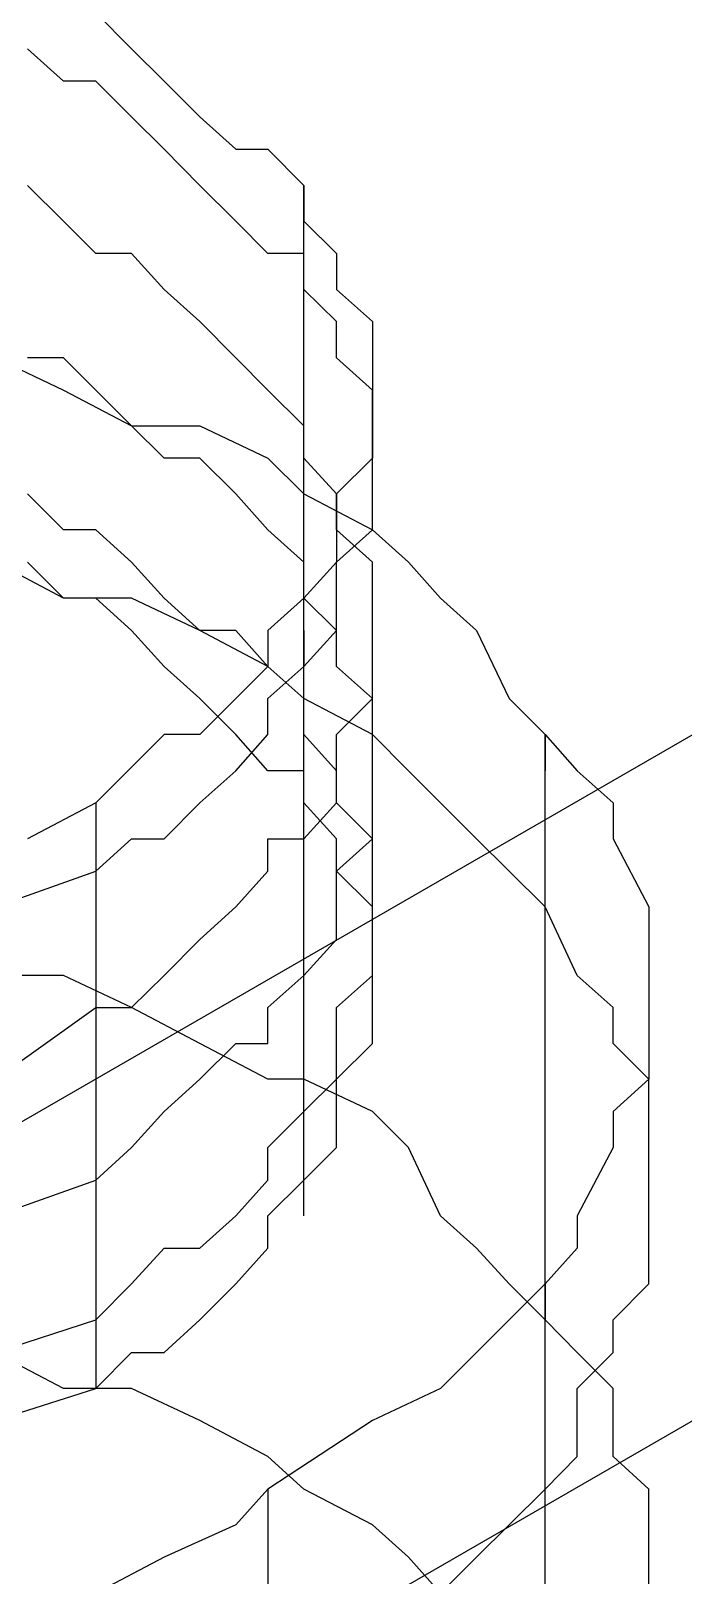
# Model space of a CAD drawing. Header units: millimetres. Extents: x 0 to 2112, y 8 to 1252.
# Drawn here: x 414.74 to 419.74, y 865.66 to 877.5 of the extents above; entities that cross this region are included whole.
import ezdxf

# ---------------------------------------------------------------- set-up
doc = ezdxf.new("R2010")
doc.units = ezdxf.units.MM
doc.layers.get('0').update_dxf_attribs({"linetype": 'CONTINUOUS'})

msp = doc.modelspace()

# ---------------------------------------------------------------- linework, layer by layer
at = {"color": 9}
for p, q in [((452.212, 890.813), (410.221, 866.567)), ((452.212, 890.813), (410.221, 866.567)), ((452.212, 885.55), (410.221, 861.303)), ((452.212, 885.55), (410.221, 861.303)), ((415.237, 877.641), (415.509, 877.365)), ((415.237, 877.641), (415.509, 877.365)), ((414.987, 877.118), (414.711, 877.365)), ((415.509, 877.365), (415.759, 877.118)), ((415.509, 877.365), (415.759, 877.118)), ((415.237, 877.118), (414.987, 877.118)), ((415.509, 876.843), (415.237, 877.118)), ((415.759, 877.118), (416.034, 876.843)), ((415.759, 877.118), (416.034, 876.843)), ((415.759, 876.596), (415.509, 876.843)), ((416.034, 876.843), (416.31, 876.596)), ((416.034, 876.843), (416.31, 876.596)), ((416.034, 876.318), (415.759, 876.596)), ((416.31, 876.596), (416.556, 876.596)), ((416.31, 876.596), (416.556, 876.596)), ((416.556, 876.596), (416.832, 876.318)), ((416.556, 876.596), (416.832, 876.318)), ((414.987, 876.042), (414.711, 876.318)), ((416.31, 876.042), (416.034, 876.318)), ((416.832, 871.827), (416.832, 876.318)), ((416.832, 876.318), (416.832, 876.042)), ((416.832, 876.318), (416.832, 876.042)), ((416.832, 876.318), (416.832, 876.042)), ((415.237, 875.796), (414.987, 876.042)), ((416.556, 875.796), (416.31, 876.042)), ((416.832, 876.042), (417.082, 875.796)), ((416.832, 876.042), (417.082, 875.796)), ((415.509, 875.796), (415.237, 875.796)), ((415.759, 875.52), (415.509, 875.796)), ((416.832, 875.796), (416.556, 875.796)), ((416.832, 875.52), (416.832, 875.796)), ((417.082, 875.796), (417.082, 875.52)), ((417.082, 875.796), (417.082, 875.52)), ((416.034, 875.273), (415.759, 875.52)), ((417.082, 875.273), (416.832, 875.52)), ((417.082, 875.52), (417.357, 875.273)), ((417.082, 875.52), (417.357, 875.273)), ((416.31, 874.995), (416.034, 875.273)), ((417.082, 874.995), (417.082, 875.273)), ((417.357, 875.273), (417.357, 874.995)), ((417.357, 875.273), (417.357, 874.995)), ((414.464, 874.995), (414.987, 874.748)), ((414.464, 874.995), (414.987, 874.748)), ((414.987, 874.995), (414.711, 874.995)), ((415.237, 874.748), (414.987, 874.995)), ((416.556, 874.748), (416.31, 874.995)), ((417.357, 874.748), (417.082, 874.995)), ((417.357, 874.995), (417.357, 874.748)), ((417.357, 874.995), (417.357, 874.748)), ((414.987, 874.748), (415.509, 874.473)), ((414.987, 874.748), (415.509, 874.473)), ((415.509, 874.473), (415.237, 874.748)), ((416.832, 874.473), (416.556, 874.748)), ((417.357, 874.473), (417.357, 874.748)), ((417.357, 874.748), (417.357, 874.473)), ((417.357, 874.748), (417.357, 874.473)), ((415.509, 874.473), (416.034, 874.473)), ((415.509, 874.473), (416.034, 874.473)), ((415.759, 874.226), (415.509, 874.473)), ((416.034, 874.473), (416.556, 874.226)), ((416.034, 874.473), (416.556, 874.226)), ((416.832, 874.226), (416.832, 874.473)), ((417.357, 874.226), (417.357, 874.473)), ((417.357, 874.473), (417.357, 874.226)), ((417.357, 874.473), (417.357, 874.226)), ((416.034, 874.226), (415.759, 874.226)), ((416.31, 873.951), (416.034, 874.226)), ((416.556, 874.226), (416.832, 873.951)), ((416.556, 874.226), (416.832, 873.951)), ((417.082, 873.951), (416.832, 874.226)), ((417.357, 874.226), (417.082, 873.951)), ((417.357, 874.226), (417.082, 873.951)), ((417.357, 873.951), (417.357, 874.226)), ((414.987, 873.675), (414.711, 873.951)), ((416.556, 873.675), (416.31, 873.951)), ((416.832, 873.951), (417.357, 873.675)), ((416.832, 873.951), (417.357, 873.675)), ((417.082, 873.675), (417.082, 873.951)), ((417.082, 873.951), (417.082, 873.675)), ((417.082, 873.951), (417.082, 873.675)), ((417.357, 873.675), (417.357, 873.951)), ((415.237, 873.675), (414.987, 873.675)), ((415.509, 873.428), (415.237, 873.675)), ((416.832, 873.428), (416.556, 873.675)), ((417.357, 873.428), (417.082, 873.675)), ((417.082, 873.428), (417.357, 873.675)), ((417.082, 873.675), (417.082, 873.428)), ((417.082, 873.675), (417.082, 873.428)), ((417.357, 873.675), (417.632, 873.428)), ((417.357, 873.675), (417.632, 873.428)), ((414.987, 873.15), (414.464, 873.428)), ((414.987, 873.15), (414.711, 873.428)), ((414.987, 873.15), (414.711, 873.428)), ((415.759, 873.15), (415.509, 873.428)), ((416.832, 873.15), (416.832, 873.428)), ((417.082, 873.428), (416.832, 873.15)), ((417.082, 873.428), (416.832, 873.15)), ((417.082, 873.15), (417.082, 873.428)), ((417.357, 873.15), (417.357, 873.428)), ((417.632, 873.428), (417.879, 873.15)), ((417.632, 873.428), (417.879, 873.15)), ((415.509, 873.15), (414.987, 873.15)), ((415.237, 873.15), (414.987, 873.15)), ((415.237, 873.15), (414.987, 873.15)), ((415.509, 872.903), (415.237, 873.15)), ((415.509, 872.903), (415.237, 873.15)), ((416.034, 872.903), (415.509, 873.15)), ((416.034, 872.903), (415.759, 873.15)), ((416.832, 873.15), (416.556, 872.903)), ((416.832, 873.15), (416.556, 872.903)), ((417.082, 872.903), (416.832, 873.15)), ((417.082, 872.903), (417.082, 873.15)), ((417.357, 872.903), (417.357, 873.15)), ((417.879, 873.15), (418.155, 872.903)), ((417.879, 873.15), (418.155, 872.903)), ((415.759, 872.628), (415.509, 872.903)), ((415.759, 872.628), (415.509, 872.903)), ((416.556, 872.628), (416.034, 872.903)), ((416.31, 872.903), (416.034, 872.903)), ((416.556, 872.628), (416.31, 872.903)), ((416.556, 872.903), (416.556, 872.628)), ((416.556, 872.903), (416.556, 872.628)), ((416.832, 868.412), (416.832, 872.903)), ((416.832, 872.903), (416.832, 872.628)), ((416.832, 872.628), (417.082, 872.903)), ((417.082, 872.628), (417.082, 872.903)), ((417.357, 872.628), (417.357, 872.903)), ((418.155, 872.903), (418.405, 872.381)), ((418.155, 872.903), (418.405, 872.381)), ((416.034, 872.381), (415.759, 872.628)), ((416.034, 872.381), (415.759, 872.628)), ((416.556, 872.628), (416.31, 872.381)), ((416.556, 872.628), (416.31, 872.381)), ((416.832, 872.381), (416.556, 872.628)), ((416.832, 872.381), (416.556, 872.628)), ((416.556, 872.381), (416.832, 872.628)), ((417.357, 872.381), (417.082, 872.628)), ((417.357, 872.381), (417.357, 872.628)), ((416.31, 872.106), (416.034, 872.381)), ((416.31, 872.381), (416.034, 872.106)), ((416.31, 872.106), (416.034, 872.381)), ((416.31, 872.381), (416.034, 872.106)), ((416.556, 872.106), (416.556, 872.381)), ((417.357, 872.106), (416.832, 872.381)), ((416.832, 872.106), (416.832, 872.381)), ((417.082, 872.106), (417.357, 872.381)), ((417.357, 872.106), (417.357, 872.381)), ((418.405, 872.381), (418.68, 872.106)), ((418.405, 872.381), (418.68, 872.106)), ((415.759, 872.106), (415.237, 871.58)), ((415.759, 872.106), (415.237, 871.58)), ((416.034, 872.106), (415.759, 872.106)), ((416.034, 872.106), (415.759, 872.106)), ((416.556, 871.827), (416.31, 872.106)), ((416.31, 871.827), (416.556, 872.106)), ((416.556, 871.827), (416.31, 872.106)), ((417.082, 871.827), (416.832, 872.106)), ((417.082, 871.827), (417.082, 872.106)), ((417.632, 871.827), (417.357, 872.106)), ((417.357, 871.827), (417.357, 872.106)), ((418.68, 859.98), (418.68, 872.106)), ((418.68, 872.106), (418.68, 871.827)), ((418.68, 872.106), (418.927, 871.827)), ((418.68, 872.106), (418.927, 871.827)), ((416.034, 871.58), (416.31, 871.827)), ((416.832, 871.827), (416.556, 871.827)), ((416.832, 871.827), (416.556, 871.827)), ((416.832, 871.58), (416.832, 871.827)), ((416.832, 871.58), (416.832, 871.827)), ((417.082, 871.58), (417.082, 871.827)), ((417.082, 871.58), (417.082, 871.827)), ((417.357, 871.58), (417.357, 871.827)), ((417.879, 871.58), (417.632, 871.827)), ((418.927, 871.827), (419.202, 871.58)), ((418.927, 871.827), (419.202, 871.58)), ((415.237, 871.58), (414.711, 871.305)), ((415.237, 871.58), (414.711, 871.305)), ((415.237, 871.58), (415.237, 867.089)), ((415.237, 871.58), (415.237, 867.089)), ((415.759, 871.305), (416.034, 871.58)), ((417.082, 871.305), (416.832, 871.58)), ((416.832, 871.305), (417.082, 871.58)), ((417.082, 871.305), (416.832, 871.58)), ((417.357, 871.305), (417.082, 871.58)), ((417.357, 871.305), (417.357, 871.58)), ((418.155, 871.305), (417.879, 871.58)), ((419.202, 871.58), (419.202, 871.305)), ((419.202, 871.58), (419.202, 871.305)), ((415.237, 871.058), (415.509, 871.305)), ((415.509, 871.305), (415.759, 871.305)), ((416.556, 871.058), (416.556, 871.305)), ((416.556, 871.305), (416.832, 871.305)), ((417.082, 871.058), (417.082, 871.305)), ((417.082, 871.058), (417.357, 871.305)), ((417.082, 871.058), (417.082, 871.305)), ((417.357, 871.058), (417.357, 871.305)), ((418.405, 871.058), (418.155, 871.305)), ((419.202, 871.305), (419.477, 870.783)), ((419.202, 871.305), (419.477, 870.783)), ((414.464, 870.783), (415.237, 871.058)), ((415.237, 871.058), (415.237, 870.783)), ((416.31, 870.783), (416.556, 871.058)), ((417.357, 870.783), (417.082, 871.058)), ((417.082, 870.783), (417.082, 871.058)), ((417.357, 870.783), (417.082, 871.058)), ((417.357, 870.783), (417.357, 871.058)), ((418.68, 870.783), (418.405, 871.058)), ((416.034, 870.532), (416.31, 870.783)), ((417.082, 870.532), (417.082, 870.783)), ((417.357, 870.532), (417.357, 870.783)), ((417.357, 870.532), (417.357, 870.783)), ((417.357, 870.532), (417.357, 870.783)), ((418.927, 870.257), (418.68, 870.783)), ((419.477, 870.783), (419.477, 870.532)), ((419.477, 870.783), (419.477, 870.532)), ((415.759, 870.257), (416.034, 870.532)), ((416.832, 870.257), (417.082, 870.532)), ((417.357, 870.257), (417.357, 870.532)), ((417.357, 870.257), (417.357, 870.532)), ((417.357, 870.257), (417.357, 870.532)), ((419.477, 870.532), (419.477, 870.257)), ((419.477, 870.532), (419.477, 870.257)), ((414.987, 870.257), (414.464, 870.257)), ((415.509, 870.01), (414.987, 870.257)), ((415.509, 870.01), (415.759, 870.257)), ((416.556, 870.01), (416.832, 870.257)), ((417.082, 870.01), (417.357, 870.257)), ((417.357, 870.01), (417.357, 870.257)), ((417.357, 870.01), (417.357, 870.257)), ((419.202, 870.01), (418.927, 870.257)), ((419.477, 870.257), (419.477, 869.735)), ((419.477, 870.257), (419.477, 869.735)), ((414.464, 869.46), (415.237, 870.01)), ((415.237, 870.01), (415.509, 870.01)), ((415.237, 870.01), (415.237, 869.735)), ((416.034, 869.735), (415.509, 870.01)), ((416.556, 869.735), (416.556, 870.01)), ((417.082, 869.735), (417.082, 870.01)), ((417.357, 869.735), (417.357, 870.01)), ((417.357, 869.735), (417.357, 870.01)), ((419.202, 869.735), (419.202, 870.01)), ((416.556, 869.46), (416.034, 869.735)), ((416.034, 869.46), (416.31, 869.735)), ((416.31, 869.735), (416.556, 869.735)), ((417.082, 869.46), (417.357, 869.735)), ((417.082, 869.46), (417.082, 869.735)), ((417.082, 869.46), (417.357, 869.735)), ((419.477, 869.46), (419.202, 869.735)), ((419.477, 869.735), (419.477, 869.46)), ((419.477, 869.735), (419.477, 869.46)), ((415.759, 869.213), (416.034, 869.46)), ((416.832, 869.46), (416.556, 869.46)), ((417.357, 869.213), (416.832, 869.46)), ((416.832, 869.213), (417.082, 869.46)), ((417.082, 869.213), (417.082, 869.46)), ((417.082, 869.213), (417.082, 869.46)), ((419.477, 869.46), (419.202, 869.213)), ((419.477, 869.46), (419.202, 869.213)), ((419.477, 868.937), (419.477, 869.46)), ((415.509, 868.937), (415.759, 869.213)), ((416.556, 868.937), (416.832, 869.213)), ((417.082, 868.937), (417.082, 869.213)), ((417.082, 868.937), (417.082, 869.213)), ((417.632, 868.937), (417.357, 869.213)), ((419.202, 869.213), (419.202, 868.937)), ((419.202, 869.213), (419.202, 868.937)), ((415.237, 868.687), (415.509, 868.937)), ((416.556, 868.687), (416.556, 868.937)), ((416.832, 868.687), (417.082, 868.937)), ((416.832, 868.687), (417.082, 868.937)), ((417.879, 868.412), (417.632, 868.937)), ((419.202, 868.937), (418.927, 868.412)), ((419.202, 868.937), (418.927, 868.412)), ((419.477, 868.687), (419.477, 868.937)), ((414.464, 868.412), (415.237, 868.687)), ((415.237, 868.687), (415.237, 868.412)), ((416.31, 868.412), (416.556, 868.687)), ((416.556, 868.412), (416.832, 868.687)), ((416.556, 868.412), (416.832, 868.687)), ((419.477, 868.412), (419.477, 868.687)), ((416.034, 868.165), (416.31, 868.412)), ((416.556, 868.165), (416.556, 868.412)), ((416.556, 868.165), (416.556, 868.412)), ((418.155, 868.165), (417.879, 868.412)), ((418.927, 868.412), (418.927, 868.165)), ((418.927, 868.412), (418.927, 868.165)), ((419.477, 867.89), (419.477, 868.412)), ((415.509, 867.89), (415.759, 868.165)), ((415.759, 868.165), (416.034, 868.165)), ((416.31, 867.89), (416.556, 868.165)), ((416.31, 867.89), (416.556, 868.165)), ((418.405, 867.89), (418.155, 868.165)), ((418.927, 868.165), (418.68, 867.89)), ((418.927, 868.165), (418.68, 867.89)), ((415.237, 867.615), (415.509, 867.89)), ((416.034, 867.615), (416.31, 867.89)), ((416.034, 867.615), (416.31, 867.89)), ((418.68, 867.615), (418.405, 867.89)), ((418.68, 867.89), (418.405, 867.615)), ((418.68, 867.89), (418.405, 867.615)), ((418.68, 855.765), (418.68, 867.89)), ((418.68, 867.89), (418.68, 867.615)), ((419.202, 867.615), (419.477, 867.89)), ((414.464, 867.364), (415.237, 867.615)), ((415.237, 867.615), (415.237, 867.364)), ((415.759, 867.364), (416.034, 867.615)), ((415.759, 867.364), (416.034, 867.615)), ((418.405, 867.615), (418.155, 867.364)), ((418.405, 867.615), (418.155, 867.364)), ((418.927, 867.364), (418.68, 867.615)), ((419.202, 867.364), (419.202, 867.615)), ((414.987, 867.089), (414.464, 867.364)), ((415.237, 867.089), (415.509, 867.364)), ((415.237, 867.089), (415.509, 867.364)), ((415.509, 867.364), (415.759, 867.364)), ((415.509, 867.364), (415.759, 867.364)), ((418.155, 867.364), (417.879, 867.089)), ((418.155, 867.364), (417.879, 867.089)), ((419.202, 867.089), (418.927, 867.364)), ((418.927, 867.089), (419.202, 867.364)), ((414.464, 866.842), (415.237, 867.089)), ((414.464, 866.842), (415.237, 867.089)), ((415.509, 867.089), (414.987, 867.089)), ((416.034, 866.842), (415.509, 867.089)), ((417.879, 867.089), (417.357, 866.842)), ((417.879, 867.089), (417.357, 866.842)), ((418.927, 866.567), (418.927, 867.089)), ((419.202, 866.567), (419.202, 867.089)), ((416.556, 866.567), (416.034, 866.842)), ((417.357, 866.842), (416.556, 866.316)), ((417.357, 866.842), (416.556, 866.316)), ((416.832, 866.316), (416.556, 866.567)), ((418.68, 866.316), (418.927, 866.567)), ((419.477, 866.316), (419.202, 866.567)), ((416.556, 866.316), (416.31, 866.041)), ((416.556, 866.316), (416.31, 866.041)), ((416.556, 866.316), (416.556, 854.195)), ((416.556, 866.316), (416.556, 854.195)), ((417.357, 866.041), (416.832, 866.316)), ((418.405, 866.041), (418.68, 866.316)), ((419.477, 866.041), (419.477, 866.316)), ((416.31, 866.041), (415.759, 865.794)), ((416.31, 866.041), (415.759, 865.794)), ((417.632, 865.794), (417.357, 866.041)), ((418.155, 865.794), (418.405, 866.041)), ((419.477, 865.794), (419.477, 866.041)), ((415.759, 865.794), (415.237, 865.519)), ((415.759, 865.794), (415.237, 865.519)), ((417.879, 865.519), (417.632, 865.794)), ((417.879, 865.519), (418.155, 865.794)), ((419.477, 865.244), (419.477, 865.794))]:
    msp.add_line(p, q, dxfattribs=at)

doc.saveas('drawing.dxf')
